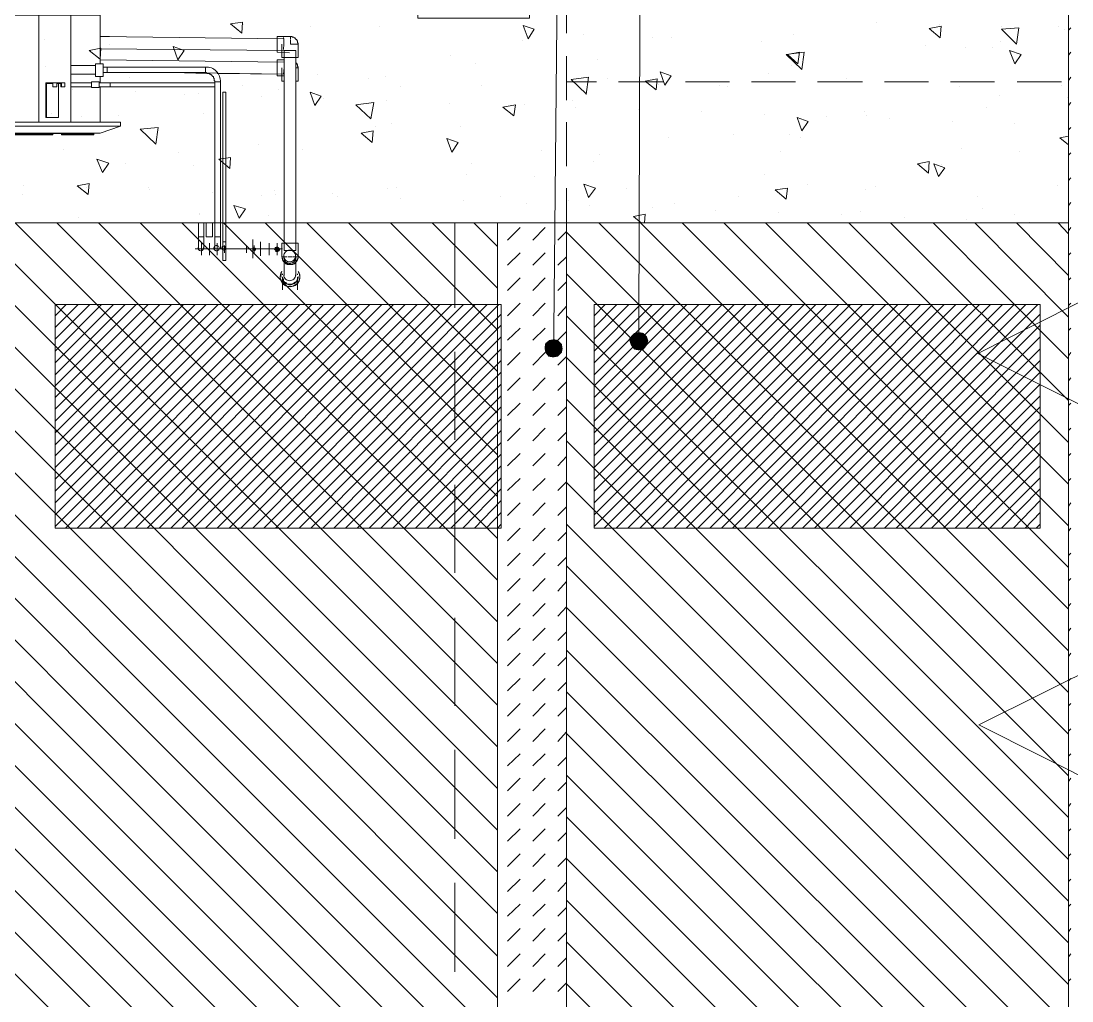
# Model space of a CAD drawing. Header units: millimetres. Extents: x -356862 to 418287, y 0 to 839748.
# Drawn here: x 349183 to 352011, y 784397 to 787034 of the extents above; entities that cross this region are included whole.
import ezdxf

# ---------------------------------------------------------------- set-up
doc = ezdxf.new("R2010")
doc.units = ezdxf.units.MM
doc.layers.add('PDF _Геометрия', color=7, linetype='Continuous', true_color=0xbababa)
doc.layers.add('PDF _Сплошная заливка', color=7, linetype='Continuous', true_color=0xf50000)

msp = doc.modelspace()

# ---------------------------------------------------------------- linework, layer by layer
at = {"layer": 'PDF _Геометрия', "color": 251, "lineweight": 20, "true_color": 0x545454}
for points in [[(350846.0026, 786196.353), (350846.0026, 786221.7562), (350854.4703, 788872.1594), (350947.6155, 788872.1594), (353801.2445, 788872.1594)], [(350617.3735, 786177.3006), (350617.3735, 786202.7038), (350638.5429, 788406.4336), (350547.5147, 788406.4336), (346159.1074, 788406.4336)]]:
    msp.add_lwpolyline(points, dxfattribs=at)
at = {"layer": 'PDF _Геометрия', "color": 7, "lineweight": 9}
for points in [[(341948.5227, 787267.5224), (341948.5227, 787449.5788), (341948.5227, 786490.607), (352001.8493, 786490.607), (352001.8493, 787449.5788), (352001.8493, 776246.7562)], [(350651.2445, 787000.7885), (350651.2445, 787119.3369)], [(350651.2445, 786820.849), (350651.2445, 786939.3974)], [(350651.2445, 786869.5385), (350731.688, 786869.5385)], [(350790.9622, 786869.5385), (350911.6276, 786869.5385)], [(350970.9018, 786869.5385), (351089.4501, 786869.5385)], [(351148.7243, 786869.5385), (351267.2727, 786869.5385)], [(351326.5469, 786869.5385), (351447.2122, 786869.5385)], [(351506.4864, 786869.5385), (351625.0348, 786869.5385)], [(351684.309, 786869.5385), (351802.8574, 786869.5385)], [(351864.2485, 786869.5385), (351982.7969, 786869.5385)], [(350651.2445, 786643.0264), (350651.2445, 786761.5748)], [(350651.2445, 786583.7522), (350651.2445, 786490.607), (350651.2445, 779367.1191)], [(350350.6397, 786490.607), (350350.6397, 786261.978)], [(350350.6397, 786143.4296), (350350.6397, 785906.3328)], [(350350.6397, 785785.6675), (350350.6397, 785548.5707)], [(350350.6397, 785427.9054), (350350.6397, 785190.8086)], [(350350.6397, 785072.2603), (350350.6397, 784833.0465)], [(350350.6397, 784714.4982), (350350.6397, 784475.2844)]]:
    msp.add_lwpolyline(points, dxfattribs=at)
at = {"layer": 'PDF _Геометрия', "color": 254, "lineweight": 5, "true_color": 0xdcdcdc}
for points in [[(352001.8493, 787449.5788), (352001.8493, 786490.607), (342060.7203, 786488.4901), (342060.7203, 787449.5788), (344249.6316, 787449.5788), (344249.6316, 787041.0103), (344550.2364, 787041.0103), (344550.2364, 787449.5788), (347251.4461, 787449.5788), (347251.4461, 787041.0103), (347549.934, 787041.0103), (347549.934, 787449.5788), (350251.1437, 787449.5788), (350251.1437, 787041.0103), (350551.7485, 787041.0103), (350551.7485, 787449.5788)], [(349747.313, 787026.1917), (349779.0671, 787030.4256), (349776.9501, 787000.7885)], [(350534.813, 787021.9578), (350564.4501, 787011.3732), (350547.5147, 786985.9699)], [(351627.1518, 787013.4901), (351658.9058, 787019.8409), (351656.7888, 786988.0869)], [(351868.4824, 787015.607), (351862.1316, 786971.1514), (351821.9098, 787011.3732)], [(349366.2647, 786954.2159), (349398.0187, 786960.5667), (349395.9018, 786930.9296)], [(349592.7768, 786964.8006), (349622.4138, 786954.2159), (349605.4784, 786928.8127)], [(351843.0792, 786954.2159), (351874.8332, 786943.6312), (351857.8977, 786918.228)], [(351290.559, 786949.982), (351284.2082, 786903.4094), (351241.8695, 786943.6312)], [(351246.1034, 786943.6312), (351277.8574, 786949.982), (351273.6235, 786918.228)], [(350862.938, 786871.6554), (350894.6921, 786878.0062), (350892.5751, 786848.3691)], [(350903.1598, 786897.0586), (350932.7969, 786886.474), (350915.8614, 786861.0707)], [(349961.1235, 786842.0183), (349990.7606, 786831.4336), (349973.8251, 786806.0304)], [(350132.5953, 786814.4982), (350124.1276, 786770.0425), (350083.9058, 786808.1474)], [(350479.7727, 786801.7965), (350513.6437, 786808.1474), (350509.4098, 786778.5103)], [(351271.5066, 786774.2764), (351301.1437, 786763.6917), (351284.2082, 786738.2885)], [(349552.555, 786746.7562), (349546.2042, 786702.3006), (349503.8655, 786742.5224)], [(350098.7243, 786731.9377), (350130.4784, 786738.2885), (350128.3614, 786706.5344)], [(350329.4703, 786717.1191), (350359.1074, 786706.5344), (350342.1719, 786681.1312)], [(349387.434, 786662.0788), (349419.188, 786651.4941), (349402.2526, 786626.0909)], [(349715.559, 786662.0788), (349747.313, 786666.3127), (349745.1961, 786636.6756)], [(351595.3977, 786649.3772), (351627.1518, 786655.728), (351625.0348, 786623.974)], [(351639.8534, 786649.3772), (351669.4905, 786638.7925), (351652.555, 786615.5062)], [(349334.5106, 786590.103), (349366.2647, 786596.4538), (349364.1477, 786566.8167)], [(350697.8171, 786594.3369), (350729.5711, 786583.7522), (350710.5187, 786558.349)], [(351212.2324, 786579.5183), (351246.1034, 786583.7522), (351241.8695, 786554.1151)], [(349755.7808, 786537.1796), (349787.5348, 786528.7119), (349770.5993, 786503.3086)]]:
    msp.add_lwpolyline(points, close=True, dxfattribs=at)
at = {"layer": 'PDF _Геометрия', "color": 252, "lineweight": 5, "true_color": 0x989898}
for points in [[(348555.4784, 786761.5748), (348555.4784, 787049.478), (348661.3251, 787049.478), (349230.7808, 787049.478), (349317.5751, 787049.478), (349395.9018, 787049.478), (349395.9018, 786918.228)], [(349230.7808, 787049.478), (349230.7808, 786761.5748)], [(349317.5751, 787049.478), (349317.5751, 786761.5748)], [(349891.2647, 786985.9699), (349395.9018, 786992.3207), (349421.305, 786992.3207)], [(349421.305, 786992.3207), (349421.305, 786992.3207)], [(349908.2001, 786983.853), (349908.2001, 786992.3207), (349872.2122, 786992.3207), (349872.2122, 786949.982), (349906.0832, 786947.8651)], [(349908.2001, 786992.3207), (349910.3171, 786992.3207), (349912.434, 786992.3207), (349912.434, 786990.2038), (349914.5509, 786990.2038), (349916.6679, 786990.2038), (349918.7848, 786988.0869), (349920.9018, 786988.0869), (349920.9018, 786985.9699), (349923.0187, 786985.9699), (349923.0187, 786983.853), (349925.1356, 786983.853), (349925.1356, 786981.7361), (349927.2526, 786979.6191), (349927.2526, 786977.5022), (349927.2526, 786975.3853), (349929.3695, 786973.2683), (349929.3695, 786971.1514), (349908.2001, 786971.1514), (349908.2001, 786981.7361)], [(349395.9018, 786958.4498), (349889.1477, 786954.2159)], [(349884.9138, 786971.1514), (349884.9138, 786935.1635), (349929.3695, 786935.1635), (349929.3695, 786971.1514), (349908.2001, 786971.1514)], [(349891.2647, 786954.2159), (349891.2647, 786416.5143)], [(349923.0187, 786416.5143), (349923.0187, 786954.2159)], [(349891.2647, 786922.4619), (349395.9018, 786928.8127)], [(349891.2647, 786928.8127), (349872.2122, 786928.8127), (349872.2122, 786886.474), (349891.2647, 786886.474)], [(349383.2001, 786913.9941), (349317.5751, 786913.9941)], [(349884.9138, 786907.6433), (349884.9138, 786871.6554), (349891.2647, 786871.6554)], [(349923.0187, 786920.3449), (349925.1356, 786920.3449), (349925.1356, 786918.228), (349927.2526, 786916.1111), (349927.2526, 786913.9941), (349927.2526, 786911.8772), (349929.3695, 786909.7603), (349929.3695, 786907.6433), (349923.0187, 786907.6433), (349929.3695, 786907.6433), (349929.3695, 786871.6554), (349923.0187, 786871.6554)], [(349317.5751, 786890.7078), (349383.2001, 786890.7078)], [(349704.9743, 786867.4215), (349395.9018, 786867.4215), (349395.9018, 786884.357)], [(349592.7768, 786894.9417), (349683.805, 786892.8248)], [(349711.3251, 786892.8248), (349889.1477, 786890.7078)], [(349292.1719, 786856.8369), (349292.1719, 786867.4215), (349300.6397, 786867.4215), (349300.6397, 786856.8369), (349292.1719, 786856.8369), (349290.055, 786856.8369), (349290.055, 786865.3046), (349283.7042, 786865.3046), (349279.4703, 786865.3046), (349283.7042, 786865.3046), (349283.7042, 786774.2764), (349251.9501, 786774.2764)], [(349268.8856, 786867.4215), (349279.4703, 786867.4215), (349279.4703, 786856.8369), (349268.8856, 786856.8369)], [(349268.8856, 786856.8369), (349268.8856, 786856.8369)], [(349279.4703, 786867.4215), (349283.7042, 786867.4215), (349292.1719, 786867.4215)], [(349281.5872, 786867.4215), (349281.5872, 786865.3046)], [(349372.6155, 786867.4215), (349317.5751, 786867.4215)], [(349317.5751, 786856.8369), (349372.6155, 786856.8369)], [(349393.7848, 786856.8369), (349423.4219, 786856.8369), (349423.4219, 786861.0707), (349423.4219, 786867.4215), (349393.7848, 786867.4215)], [(349395.9018, 786761.5748), (349395.9018, 786856.8369), (349704.9743, 786856.8369)], [(348500.438, 786750.9901), (348521.6074, 786750.9901), (349431.8897, 786750.9901), (349450.9421, 786750.9901), (349450.9421, 786761.5748), (349431.8897, 786761.5748), (348521.6074, 786761.5748), (348500.438, 786761.5748), (348500.438, 786750.9901), (348555.4784, 786731.9377), (348544.8937, 786736.1715)], [(348521.6074, 786750.9901), (348555.4784, 786750.9901), (349395.9018, 786750.9901), (349431.8897, 786750.9901)], [(349450.9421, 786750.9901), (349395.9018, 786731.9377), (349326.0429, 786731.9377), (348625.3372, 786731.9377), (348555.4784, 786731.9377), (348684.6114, 786729.8207), (348557.5953, 786731.9377)], [(349393.7848, 786731.9377), (349268.8856, 786729.8207), (349395.9018, 786731.9377), (349326.0429, 786731.9377), (348625.3372, 786731.9377), (348555.4784, 786731.9377)], [(349239.2485, 786729.8207), (349239.2485, 786727.7038)], [(349315.4582, 786729.8207), (349315.4582, 786727.7038)], [(349660.5187, 786490.607), (349660.5187, 786452.5022), (349668.9864, 786452.5022), (349675.3372, 786452.5022), (349675.3372, 786490.607)], [(349681.688, 786490.607), (349681.688, 786452.5022), (349690.1558, 786452.5022), (349698.6235, 786452.5022), (349698.6235, 786490.607)], [(349675.3372, 786420.7482), (349675.3372, 786422.8651), (349675.3372, 786424.982), (349675.3372, 786427.099), (349675.3372, 786429.2159), (349675.3372, 786431.3328), (349675.3372, 786433.4498), (349675.3372, 786435.5667), (349675.3372, 786437.6836), (349675.3372, 786439.8006), (349675.3372, 786441.9175), (349675.3372, 786444.0344), (349675.3372, 786446.1514), (349675.3372, 786448.2683), (349675.3372, 786450.3853), (349675.3372, 786452.5022), (349668.9864, 786452.5022), (349660.5187, 786452.5022), (349660.5187, 786450.3853), (349660.5187, 786448.2683), (349660.5187, 786446.1514), (349660.5187, 786444.0344), (349660.5187, 786441.9175), (349660.5187, 786439.8006), (349660.5187, 786437.6836), (349660.5187, 786435.5667), (349660.5187, 786433.4498), (349660.5187, 786431.3328), (349660.5187, 786429.2159), (349660.5187, 786427.099), (349660.5187, 786424.982), (349660.5187, 786422.8651), (349660.5187, 786420.7482)], [(349673.2203, 786420.7482), (349704.9743, 786420.7482), (349704.9743, 786422.8651), (349704.9743, 786424.982), (349704.9743, 786427.099), (349704.9743, 786429.2159), (349704.9743, 786431.3328), (349704.9743, 786433.4498), (349704.9743, 786435.5667), (349704.9743, 786437.6836), (349704.9743, 786439.8006), (349704.9743, 786441.9175), (349704.9743, 786444.0344), (349704.9743, 786446.1514), (349704.9743, 786448.2683), (349704.9743, 786450.3853), (349704.9743, 786452.5022), (349711.3251, 786452.5022), (349719.7929, 786452.5022), (349719.7929, 786450.3853), (349719.7929, 786448.2683), (349719.7929, 786446.1514), (349719.7929, 786444.0344), (349719.7929, 786441.9175), (349719.7929, 786439.8006), (349719.7929, 786437.6836), (349719.7929, 786435.5667), (349719.7929, 786433.4498), (349719.7929, 786431.3328), (349719.7929, 786429.2159), (349719.7929, 786427.099), (349719.7929, 786424.982), (349719.7929, 786422.8651), (349719.7929, 786420.7482)], [(349806.5872, 786395.3449), (349806.5872, 786446.1514)], [(349652.0509, 786420.7482), (349683.805, 786420.7482)], [(349668.9864, 786403.8127), (349668.9864, 786435.5667)], [(349668.9864, 786420.7482), (349831.9905, 786420.7482)], [(349690.1558, 786403.8127), (349690.1558, 786435.5667)], [(349696.5066, 786420.7482), (349728.2606, 786420.7482)], [(349711.3251, 786403.8127), (349711.3251, 786435.5667)], [(349808.7042, 786420.7482), (349846.809, 786420.7482)], [(349827.7566, 786401.6957), (349827.7566, 786439.8006)], [(349834.1074, 786420.7482), (349865.8614, 786420.7482)], [(349851.0429, 786403.8127), (349851.0429, 786435.5667)], [(349855.2768, 786420.7482), (349887.0308, 786420.7482)], [(349872.2122, 786403.8127), (349872.2122, 786435.5667)], [(349884.9138, 786399.5788), (349884.9138, 786399.5788)], [(349887.0308, 786393.228), (349887.0308, 786391.1111), (349889.1477, 786386.8772), (349893.3816, 786384.7603), (349895.4985, 786380.5264), (349899.7324, 786378.4094), (349903.9663, 786378.4094), (349908.2001, 786378.4094), (349910.3171, 786378.4094), (349914.5509, 786378.4094), (349918.7848, 786380.5264), (349920.9018, 786384.7603), (349925.1356, 786386.8772), (349927.2526, 786391.1111), (349927.2526, 786393.228)], [(349899.7324, 786399.5788), (349891.2647, 786399.5788), (349891.2647, 786395.3449), (349891.2647, 786348.7724)], [(349912.434, 786399.5788), (349908.2001, 786399.5788), (349901.8493, 786399.5788)], [(349923.0187, 786348.7724), (349923.0187, 786395.3449), (349923.0187, 786399.5788)], [(349929.3695, 786399.5788), (349929.3695, 786399.5788)], [(349880.68, 786344.5385), (349880.68, 786344.5385)], [(349882.7969, 786338.1877), (349882.7969, 786336.0707), (349884.9138, 786331.8369), (349887.0308, 786327.603), (349891.2647, 786325.4861), (349895.4985, 786321.2522), (349899.7324, 786319.1353), (349906.0832, 786319.1353), (349910.3171, 786319.1353), (349916.6679, 786321.2522), (349920.9018, 786323.3691), (349925.1356, 786325.4861), (349927.2526, 786329.7199), (349931.4864, 786333.9538), (349931.4864, 786338.1877)], [(349929.3695, 786344.5385), (349929.3695, 786346.6554), (349929.3695, 786342.4215), (349927.2526, 786338.1877), (349925.1356, 786333.9538), (349923.0187, 786329.7199), (349918.7848, 786327.603), (349914.5509, 786325.4861), (349912.434, 786325.4861), (349908.2001, 786323.3691), (349903.9663, 786325.4861), (349899.7324, 786325.4861), (349895.4985, 786327.603), (349891.2647, 786329.7199), (349889.1477, 786333.9538), (349887.0308, 786338.1877), (349887.0308, 786342.4215), (349884.9138, 786346.6554), (349884.9138, 786344.5385)], [(349884.9138, 786346.6554), (349884.9138, 786346.6554)], [(349887.0308, 786353.0062), (349887.0308, 786350.8893)], [(349887.0308, 786344.5385), (349887.0308, 786310.6675)], [(349923.0187, 786331.8369), (349925.1356, 786333.9538), (349925.1356, 786336.0707), (349927.2526, 786340.3046), (349927.2526, 786342.4215), (349927.2526, 786338.1877), (349925.1356, 786333.9538), (349923.0187, 786331.8369), (349918.7848, 786329.7199), (349916.6679, 786327.603), (349912.434, 786325.4861), (349908.2001, 786325.4861), (349906.0832, 786325.4861), (349901.8493, 786325.4861), (349897.6155, 786327.603), (349895.4985, 786329.7199), (349891.2647, 786331.8369), (349889.1477, 786333.9538), (349889.1477, 786338.1877), (349887.0308, 786342.4215), (349887.0308, 786340.3046), (349887.0308, 786336.0707), (349889.1477, 786331.8369), (349893.3816, 786329.7199), (349895.4985, 786327.603), (349899.7324, 786325.4861), (349903.9663, 786323.3691), (349908.2001, 786323.3691), (349910.3171, 786323.3691), (349914.5509, 786325.4861), (349918.7848, 786327.603), (349920.9018, 786329.7199), (349925.1356, 786331.8369), (349927.2526, 786336.0707), (349927.2526, 786340.3046), (349927.2526, 786336.0707), (349925.1356, 786331.8369), (349920.9018, 786329.7199), (349918.7848, 786327.603), (349914.5509, 786325.4861), (349910.3171, 786323.3691), (349908.2001, 786323.3691), (349903.9663, 786323.3691), (349899.7324, 786325.4861), (349895.4985, 786327.603), (349893.3816, 786329.7199), (349889.1477, 786331.8369), (349887.0308, 786336.0707), (349887.0308, 786340.3046), (349889.1477, 786338.1877), (349889.1477, 786336.0707)], [(349889.1477, 786333.9538), (349891.2647, 786331.8369), (349893.3816, 786331.8369)], [(349918.7848, 786327.603), (349920.9018, 786329.7199), (349920.9018, 786331.8369)], [(349927.2526, 786350.8893), (349927.2526, 786353.0062)], [(349927.2526, 786310.6675), (349927.2526, 786344.5385)], [(349929.3695, 786346.6554), (349929.3695, 786346.6554)], [(349933.6034, 786344.5385), (349933.6034, 786344.5385)], [(349893.3816, 786329.7199), (349895.4985, 786329.7199), (349897.6155, 786327.603), (349899.7324, 786325.4861), (349901.8493, 786325.4861), (349906.0832, 786325.4861), (349908.2001, 786325.4861), (349910.3171, 786325.4861), (349912.434, 786325.4861)], [(349914.5509, 786325.4861), (349914.5509, 786327.603), (349916.6679, 786327.603)]]:
    msp.add_lwpolyline(points, dxfattribs=at)
at = {"layer": 'PDF _Геометрия', "color": 254, "lineweight": 5, "true_color": 0xdcdcdc}
for points in [[(349781.184, 787024.0748), (349781.184, 787024.0748)], [(349963.2405, 787017.724), (349963.2405, 787017.724)], [(350147.4138, 787019.8409), (350147.4138, 787019.8409)], [(351485.3171, 787030.4256), (351485.3171, 787030.4256)], [(351654.6719, 787024.0748), (351654.6719, 787024.0748)], [(351821.9098, 787017.724), (351821.9098, 787017.724)], [(351974.3292, 787019.8409), (351974.3292, 787019.8409)], [(351991.2647, 787011.3732), (351991.2647, 787011.3732)], [(349245.5993, 786983.853), (349245.5993, 786983.853)], [(349889.1477, 786983.853), (349889.1477, 786983.853)], [(350697.8171, 786996.5546), (350697.8171, 786996.5546)], [(350881.9905, 786990.2038), (350881.9905, 786990.2038)], [(350934.9138, 786990.2038), (350934.9138, 786990.2038)], [(351263.0388, 786998.6715), (351263.0388, 786998.6715)], [(349421.305, 786971.1514), (349421.305, 786971.1514)], [(350532.6961, 786981.7361), (350532.6961, 786981.7361)], [(351176.2445, 786979.6191), (351176.2445, 786979.6191)], [(351616.5671, 786969.0344), (351616.5671, 786969.0344)], [(351724.5308, 786962.6836), (351724.5308, 786962.6836)], [(351798.6235, 786962.6836), (351798.6235, 786962.6836)], [(351819.7929, 786979.6191), (351819.7929, 786979.6191)], [(349618.18, 786949.982), (349618.18, 786949.982)], [(350340.055, 786941.5143), (350340.055, 786941.5143)], [(350733.805, 786928.8127), (350733.805, 786928.8127)], [(349247.7163, 786911.8772), (349247.7163, 786911.8772)], [(350405.68, 786920.3449), (350405.68, 786920.3449)], [(351256.688, 786913.9941), (351256.688, 786913.9941)], [(349474.2284, 786882.2401), (349474.2284, 786882.2401)], [(349980.1759, 786890.7078), (349980.1759, 786890.7078)], [(350117.7768, 786880.1232), (350117.7768, 786880.1232)], [(350164.3493, 786884.357), (350164.3493, 786884.357)], [(350704.1679, 786837.7844), (350663.9461, 786875.8893), (350710.5187, 786882.2401), (350704.1679, 786835.6675)], [(350761.3251, 786880.1232), (350761.3251, 786880.1232)], [(351195.2969, 786892.8248), (351195.2969, 786892.8248)], [(351404.8735, 786878.0062), (351404.8735, 786878.0062)], [(349321.809, 786850.4861), (349321.809, 786850.4861)], [(349491.1638, 786844.1353), (349491.1638, 786844.1353)], [(349779.0671, 786861.0707), (349779.0671, 786861.0707)], [(349876.4461, 786848.3691), (349876.4461, 786848.3691)], [(350204.5711, 786856.8369), (350204.5711, 786856.8369)], [(350422.6155, 786858.9538), (350422.6155, 786858.9538)], [(350898.9259, 786863.1877), (350898.9259, 786863.1877)], [(351064.0469, 786858.9538), (351064.0469, 786858.9538)], [(351083.0993, 786856.8369), (351083.0993, 786856.8369)], [(351707.5953, 786856.8369), (351707.5953, 786856.8369)], [(351982.7969, 786861.0707), (351982.7969, 786861.0707)], [(349622.4138, 786835.6675), (349622.4138, 786835.6675)], [(349660.5187, 786837.7844), (349660.5187, 786837.7844)], [(349829.8735, 786831.4336), (349829.8735, 786831.4336)], [(349997.1114, 786825.0828), (349997.1114, 786825.0828)], [(350166.4663, 786818.732), (350166.4663, 786818.732)], [(350666.063, 786820.849), (350666.063, 786820.849)], [(351815.559, 786833.5506), (351815.559, 786833.5506)], [(351999.7324, 786827.1998), (351999.7324, 786827.1998)], [(349264.6518, 786784.8611), (349264.6518, 786784.8611)], [(349675.3372, 786784.8611), (349675.3372, 786784.8611)], [(350335.8211, 786812.3812), (350335.8211, 786812.3812)], [(350505.1759, 786806.0304), (350505.1759, 786806.0304)], [(350539.0469, 786808.1474), (350539.0469, 786808.1474)], [(350674.5308, 786799.6796), (350674.5308, 786799.6796)], [(350843.8856, 786795.4457), (350843.8856, 786795.4457)], [(351013.2405, 786789.0949), (351013.2405, 786789.0949)], [(351453.563, 786791.2119), (351453.563, 786791.2119)], [(351781.688, 786799.6796), (351781.688, 786799.6796)], [(349347.2122, 786776.3933), (349347.2122, 786776.3933)], [(349446.7082, 786778.5103), (349446.7082, 786778.5103)], [(350181.2848, 786757.3409), (350181.2848, 786757.3409)], [(351182.5953, 786782.7441), (351182.5953, 786782.7441)], [(351351.9501, 786776.3933), (351351.9501, 786776.3933)], [(351457.7969, 786780.6272), (351457.7969, 786780.6272)], [(351521.305, 786770.0425), (351521.305, 786770.0425)], [(351688.5429, 786763.6917), (351688.5429, 786763.6917)], [(351857.8977, 786757.3409), (351857.8977, 786757.3409)], [(350136.8292, 786748.8732), (350136.8292, 786748.8732)], [(350365.4582, 786750.9901), (350365.4582, 786750.9901)], [(351100.0348, 786727.7038), (351100.0348, 786727.7038)], [(351252.4542, 786727.7038), (351252.4542, 786727.7038)], [(349823.5227, 786702.3006), (349823.5227, 786702.3006)], [(350924.3292, 786719.2361), (350924.3292, 786719.2361)], [(351282.0913, 786721.353), (351282.0913, 786721.353)], [(352001.8493, 786700.1836), (351978.563, 786719.2361), (352001.8493, 786723.4699)], [(349296.4058, 786687.482), (349296.4058, 786687.482)], [(349607.5953, 786679.0143), (349607.5953, 786679.0143)], [(349939.9542, 786687.482), (349939.9542, 786687.482)], [(350583.5026, 786685.3651), (350583.5026, 786685.3651)], [(350740.1558, 786674.7804), (350740.1558, 786674.7804)], [(351227.0509, 786683.2482), (351227.0509, 786683.2482)], [(351713.9461, 786691.7159), (351713.9461, 786691.7159)], [(351870.5993, 786683.2482), (351870.5993, 786683.2482)], [(349463.6437, 786651.4941), (349463.6437, 786651.4941)], [(349647.8171, 786645.1433), (349647.8171, 786645.1433)], [(350395.0953, 786649.3772), (350395.0953, 786649.3772)], [(350723.2203, 786655.728), (350723.2203, 786655.728)], [(351658.9058, 786647.2603), (351658.9058, 786647.2603)], [(350382.3937, 786621.857), (350382.3937, 786621.857)], [(350564.4501, 786615.5062), (350564.4501, 786615.5062)], [(351184.7122, 786619.7401), (351184.7122, 786619.7401)], [(349190.559, 786592.2199), (349190.559, 786592.2199)], [(351299.0268, 786594.3369), (351299.0268, 786594.3369)], [(351483.2001, 786587.9861), (351483.2001, 786587.9861)], [(351972.2122, 786590.103), (351972.2122, 786590.103)], [(349186.3251, 786566.8167), (349186.3251, 786566.8167)], [(349359.9138, 786585.8691), (349359.9138, 786585.8691)], [(349525.0348, 786585.8691), (349525.0348, 786585.8691)], [(349529.2687, 786579.5183), (349529.2687, 786579.5183)], [(349698.6235, 786573.1675), (349698.6235, 786573.1675)], [(349829.8735, 786564.6998), (349829.8735, 786564.6998)], [(349865.8614, 786577.4014), (349865.8614, 786577.4014)], [(349867.9784, 786566.8167), (349867.9784, 786566.8167)], [(350022.5147, 786568.9336), (350022.5147, 786568.9336)], [(350035.2163, 786560.4659), (350035.2163, 786560.4659)], [(350168.5832, 786583.7522), (350168.5832, 786583.7522)], [(350193.9864, 786585.8691), (350193.9864, 786585.8691)], [(350473.4219, 786562.5828), (350473.4219, 786562.5828)], [(350812.1316, 786583.7522), (350812.1316, 786583.7522)], [(351114.8534, 786562.5828), (351114.8534, 786562.5828)], [(351455.68, 786581.6353), (351455.68, 786581.6353)], [(351758.4018, 786560.4659), (351758.4018, 786560.4659)], [(350204.5711, 786556.232), (350204.5711, 786556.232)], [(350373.9259, 786549.8812), (350373.9259, 786549.8812)], [(350543.2808, 786543.5304), (350543.2808, 786543.5304)], [(350655.4784, 786549.8812), (350655.4784, 786549.8812)], [(350712.6356, 786537.1796), (350712.6356, 786537.1796)], [(350881.9905, 786530.8288), (350881.9905, 786530.8288)], [(350941.2647, 786541.4135), (350941.2647, 786541.4135)], [(349336.6276, 786505.4256), (349336.6276, 786505.4256)], [(349664.7526, 786516.0103), (349664.7526, 786516.0103)], [(349664.7526, 786513.8933), (349664.7526, 786513.8933)], [(349848.9259, 786509.6594), (349848.9259, 786509.6594)], [(350852.3534, 786490.607), (350831.184, 786507.5425), (350862.938, 786513.8933), (350860.8211, 786490.607)], [(351051.3453, 786524.478), (351051.3453, 786524.478)], [(351220.7001, 786518.1272), (351220.7001, 786518.1272)], [(351390.055, 786511.7764), (351390.055, 786511.7764)], [(351442.9784, 786520.2441), (351442.9784, 786520.2441)], [(351559.4098, 786505.4256), (351559.4098, 786505.4256)], [(351771.1034, 786528.7119), (351771.1034, 786528.7119)], [(351857.8977, 786513.8933), (351857.8977, 786513.8933)], [(351726.6477, 786499.0748), (351726.6477, 786499.0748)], [(351896.0026, 786492.724), (351896.0026, 786492.724)]]:
    msp.add_lwpolyline(points, dxfattribs=at)
at = {"layer": 'PDF _Геометрия', "lineweight": 18}
for points in [[(352001.8493, 787009.2562), (352008.2001, 787015.607)], [(352001.8493, 786941.5143), (352008.2001, 786949.982)], [(352001.8493, 786873.7724), (352008.2001, 786882.2401)], [(352001.8493, 786806.0304), (352008.2001, 786814.4982)], [(352001.8493, 786740.4054), (352008.2001, 786746.7562)], [(352001.8493, 786672.6635), (352008.2001, 786679.0143)], [(352001.8493, 786604.9215), (352008.2001, 786611.2724)], [(352001.8493, 786537.1796), (352008.2001, 786545.6474)], [(350492.4743, 786444.0344), (350526.3453, 786477.9054)], [(350560.2163, 786444.0344), (350594.0872, 786477.9054)], [(352001.8493, 786469.4377), (352008.2001, 786477.9054)], [(350627.9582, 786444.0344), (350651.2445, 786467.3207)], [(350492.4743, 786376.2925), (350526.3453, 786410.1635)], [(350560.2163, 786376.2925), (350594.0872, 786410.1635)], [(350627.9582, 786376.2925), (350651.2445, 786399.5788)], [(352001.8493, 786403.8127), (352008.2001, 786410.1635)], [(350492.4743, 786308.5506), (350526.3453, 786342.4215)], [(350560.2163, 786308.5506), (350594.0872, 786342.4215)], [(350627.9582, 786308.5506), (350651.2445, 786331.8369)], [(352001.8493, 786336.0707), (352008.2001, 786342.4215)], [(350492.4743, 786240.8086), (350526.3453, 786274.6796)], [(350560.2163, 786240.8086), (350594.0872, 786274.6796)], [(350627.9582, 786240.8086), (350651.2445, 786266.2119)], [(352001.8493, 786268.3288), (352008.2001, 786274.6796)], [(350492.4743, 786175.1836), (350526.3453, 786206.9377)], [(350560.2163, 786175.1836), (350594.0872, 786206.9377)], [(350627.9582, 786175.1836), (350651.2445, 786198.4699)], [(352001.8493, 786200.5869), (352008.2001, 786206.9377)], [(350492.4743, 786107.4417), (350526.3453, 786141.3127)], [(350560.2163, 786107.4417), (350594.0872, 786141.3127)], [(352001.8493, 786132.8449), (352008.2001, 786141.3127)], [(350627.9582, 786107.4417), (350651.2445, 786130.728)], [(350492.4743, 786039.6998), (350526.3453, 786073.5707)], [(350560.2163, 786039.6998), (350594.0872, 786073.5707)], [(350627.9582, 786039.6998), (350651.2445, 786062.9861)], [(352001.8493, 786065.103), (352008.2001, 786073.5707)], [(350492.4743, 785971.9578), (350526.3453, 786005.8288)], [(350560.2163, 785971.9578), (350594.0872, 786005.8288)], [(350627.9582, 785971.9578), (350651.2445, 785995.2441)], [(352001.8493, 785999.478), (352008.2001, 786005.8288)], [(350492.4743, 785904.2159), (350526.3453, 785938.0869)], [(350560.2163, 785904.2159), (350594.0872, 785938.0869)], [(352001.8493, 785931.7361), (352008.2001, 785938.0869)], [(350627.9582, 785904.2159), (350651.2445, 785927.5022)], [(350492.4743, 785836.474), (350526.3453, 785870.3449)], [(350560.2163, 785836.474), (350594.0872, 785870.3449)], [(350627.9582, 785836.474), (350651.2445, 785861.8772)], [(352001.8493, 785863.9941), (352008.2001, 785870.3449)], [(350492.4743, 785770.849), (350526.3453, 785802.603)], [(350560.2163, 785770.849), (350594.0872, 785802.603)], [(352001.8493, 785796.2522), (352008.2001, 785802.603)], [(350627.9582, 785770.849), (350651.2445, 785794.1353)], [(350492.4743, 785703.107), (350526.3453, 785736.978)], [(350560.2163, 785703.107), (350594.0872, 785736.978)], [(350627.9582, 785703.107), (350651.2445, 785726.3933)], [(352001.8493, 785728.5103), (352008.2001, 785736.978)], [(350492.4743, 785635.3651), (350526.3453, 785669.2361)], [(350560.2163, 785635.3651), (350594.0872, 785669.2361)], [(350627.9582, 785635.3651), (350651.2445, 785658.6514)], [(352001.8493, 785660.7683), (352008.2001, 785669.2361)], [(350492.4743, 785567.6232), (350526.3453, 785601.4941)], [(350560.2163, 785567.6232), (350594.0872, 785601.4941)], [(352001.8493, 785595.1433), (352008.2001, 785601.4941)], [(350627.9582, 785567.6232), (350651.2445, 785590.9094)], [(350492.4743, 785499.8812), (350526.3453, 785533.7522)], [(350560.2163, 785499.8812), (350594.0872, 785533.7522)], [(350627.9582, 785499.8812), (350651.2445, 785525.2844)], [(352001.8493, 785527.4014), (352008.2001, 785533.7522)], [(350492.4743, 785432.1393), (350526.3453, 785466.0103)], [(350560.2163, 785432.1393), (350594.0872, 785466.0103)], [(350627.9582, 785432.1393), (350651.2445, 785457.5425)], [(352001.8493, 785459.6594), (352008.2001, 785466.0103)], [(350492.4743, 785366.5143), (350526.3453, 785400.3853)], [(350560.2163, 785366.5143), (350594.0872, 785400.3853)], [(352001.8493, 785391.9175), (352008.2001, 785400.3853)], [(350627.9582, 785366.5143), (350651.2445, 785389.8006)], [(350492.4743, 785298.7724), (350526.3453, 785332.6433)], [(350560.2163, 785298.7724), (350594.0872, 785332.6433)], [(350627.9582, 785298.7724), (350651.2445, 785322.0586)], [(352001.8493, 785324.1756), (352008.2001, 785332.6433)], [(350492.4743, 785231.0304), (350526.3453, 785264.9014)], [(350560.2163, 785231.0304), (350594.0872, 785264.9014)], [(352001.8493, 785258.5506), (352008.2001, 785264.9014)], [(350627.9582, 785231.0304), (350651.2445, 785254.3167)], [(350492.4743, 785163.2885), (350526.3453, 785197.1594)], [(350560.2163, 785163.2885), (350594.0872, 785197.1594)], [(350627.9582, 785163.2885), (350651.2445, 785186.5748)], [(352001.8493, 785190.8086), (352008.2001, 785197.1594)], [(350492.4743, 785095.5465), (350526.3453, 785129.4175)], [(350560.2163, 785095.5465), (350594.0872, 785129.4175)], [(350627.9582, 785095.5465), (350651.2445, 785120.9498)], [(352001.8493, 785123.0667), (352008.2001, 785129.4175)], [(350492.4743, 785029.9215), (350526.3453, 785061.6756)], [(350560.2163, 785029.9215), (350594.0872, 785061.6756)], [(352001.8493, 785055.3248), (352008.2001, 785061.6756)], [(350627.9582, 785029.9215), (350651.2445, 785053.2078)], [(350492.4743, 784962.1796), (350526.3453, 784996.0506)], [(350560.2163, 784962.1796), (350594.0872, 784996.0506)], [(350627.9582, 784962.1796), (350651.2445, 784985.4659)], [(352001.8493, 784987.5828), (352008.2001, 784996.0506)], [(350492.4743, 784894.4377), (350526.3453, 784928.3086)], [(350560.2163, 784894.4377), (350594.0872, 784928.3086)], [(350627.9582, 784894.4377), (350651.2445, 784917.724)], [(352001.8493, 784919.8409), (352008.2001, 784928.3086)], [(350492.4743, 784826.6957), (350526.3453, 784860.5667)], [(350560.2163, 784826.6957), (350594.0872, 784860.5667)], [(350627.9582, 784826.6957), (350651.2445, 784849.982)], [(352001.8493, 784854.2159), (352008.2001, 784860.5667)], [(350492.4743, 784758.9538), (350526.3453, 784792.8248)], [(350560.2163, 784758.9538), (350594.0872, 784792.8248)], [(350627.9582, 784758.9538), (350651.2445, 784782.2401)], [(352001.8493, 784786.474), (352008.2001, 784792.8248)], [(350492.4743, 784691.2119), (350526.3453, 784725.0828)], [(350560.2163, 784691.2119), (350594.0872, 784725.0828)], [(352001.8493, 784718.732), (352008.2001, 784725.0828)], [(350627.9582, 784691.2119), (350651.2445, 784716.6151)], [(350492.4743, 784625.5869), (350526.3453, 784657.3409)], [(350560.2163, 784625.5869), (350594.0872, 784657.3409)], [(350627.9582, 784625.5869), (350651.2445, 784648.8732)], [(352001.8493, 784650.9901), (352008.2001, 784657.3409)], [(350492.4743, 784557.8449), (350526.3453, 784591.7159)], [(350560.2163, 784557.8449), (350594.0872, 784591.7159)], [(350627.9582, 784557.8449), (350651.2445, 784581.1312)], [(352001.8493, 784583.2482), (352008.2001, 784591.7159)], [(350492.4743, 784490.103), (350526.3453, 784523.974)], [(350560.2163, 784490.103), (350594.0872, 784523.974)], [(352001.8493, 784515.5062), (352008.2001, 784523.974)], [(350627.9582, 784490.103), (350651.2445, 784513.3893)], [(350492.4743, 784422.3611), (350526.3453, 784456.232)], [(350560.2163, 784422.3611), (350594.0872, 784456.232)], [(350627.9582, 784422.3611), (350651.2445, 784445.6474)], [(352001.8493, 784449.8812), (352008.2001, 784456.232)]]:
    msp.add_lwpolyline(points, dxfattribs=at)
at = {"layer": 'PDF _Геометрия', "color": 4, "lineweight": 5}
for points in [[(349891.2647, 786985.9699), (349395.9018, 786992.3207)], [(349395.9018, 786958.4498), (349889.1477, 786954.2159)], [(349592.7768, 786894.9417), (349889.1477, 786890.7078), (349891.2647, 786907.6433), (349891.2647, 786922.4619), (349395.9018, 786928.8127)], [(349702.8574, 786867.4215), (349395.9018, 786867.4215)], [(349395.9018, 786856.8369), (349702.8574, 786856.8369)], [(349906.0832, 786416.5143), (349891.2647, 786416.5143)], [(349923.0187, 786416.5143), (349908.2001, 786416.5143)], [(349923.0187, 786416.5143), (349923.0187, 786416.5143)], [(349891.2647, 786395.3449), (349891.2647, 786353.0062)], [(349923.0187, 786353.0062), (349923.0187, 786395.3449), (349923.0187, 786399.5788)]]:
    msp.add_lwpolyline(points, dxfattribs=at)
for points in [[(349923.0187, 786954.2159), (349908.2001, 786954.2159), (349891.2647, 786954.2159), (349891.2647, 786416.5143), (349908.2001, 786416.5143), (349923.0187, 786416.5143)], [(349734.6114, 786842.0183), (349730.3776, 786842.0183), (349726.1437, 786842.0183), (349726.1437, 786439.8006), (349730.3776, 786439.8006), (349734.6114, 786439.8006)]]:
    msp.add_lwpolyline(points, close=True, dxfattribs=at)
at = {"layer": 'PDF _Геометрия', "color": 252, "lineweight": 5, "true_color": 0x989898}
for points in [[(349383.2001, 786884.357), (349404.3695, 786884.357), (349404.3695, 786901.2925), (349404.3695, 786918.228), (349383.2001, 786918.228), (349383.2001, 786901.2925)], [(349414.9542, 786894.9417), (349404.3695, 786894.9417), (349679.5711, 786894.9417), (349679.5711, 786901.2925), (349679.5711, 786909.7603), (349404.3695, 786909.7603), (349414.9542, 786909.7603), (349414.9542, 786901.2925)], [(349372.6155, 786854.7199), (349393.7848, 786854.7199), (349393.7848, 786861.0707), (349393.7848, 786869.5385), (349372.6155, 786869.5385), (349372.6155, 786861.0707)], [(349704.9743, 786452.5022), (349711.3251, 786452.5022), (349719.7929, 786452.5022), (349719.7929, 786869.5385), (349711.3251, 786869.5385), (349704.9743, 786869.5385)], [(349268.8856, 786867.4215), (349249.8332, 786867.4215), (349249.8332, 786774.2764), (349251.9501, 786774.2764), (349251.9501, 786865.3046), (349268.8856, 786865.3046), (349268.8856, 786856.8369)], [(349734.6114, 786842.0183), (349730.3776, 786842.0183), (349726.1437, 786842.0183), (349726.1437, 786388.9941), (349730.3776, 786388.9941), (349734.6114, 786388.9941)], [(349268.8856, 786727.7038), (349239.2485, 786727.7038), (348714.2485, 786727.7038), (348684.6114, 786727.7038), (348684.6114, 786729.8207), (348714.2485, 786729.8207), (349239.2485, 786729.8207), (349268.8856, 786729.8207)], [(349292.1719, 786727.7038), (349292.1719, 786729.8207), (349315.4582, 786729.8207), (349378.9663, 786729.8207), (349378.9663, 786727.7038), (349315.4582, 786727.7038)], [(349929.3695, 786435.5667), (349908.2001, 786435.5667), (349884.9138, 786435.5667), (349884.9138, 786399.5788), (349887.0308, 786395.3449), (349887.0308, 786391.1111), (349889.1477, 786386.8772), (349891.2647, 786384.7603), (349895.4985, 786382.6433), (349899.7324, 786380.5264), (349903.9663, 786378.4094), (349908.2001, 786378.4094), (349910.3171, 786378.4094), (349914.5509, 786380.5264), (349918.7848, 786380.5264), (349920.9018, 786382.6433), (349923.0187, 786386.8772), (349925.1356, 786388.9941), (349927.2526, 786393.228), (349929.3695, 786395.3449), (349929.3695, 786399.5788)]]:
    msp.add_lwpolyline(points, close=True, dxfattribs=at)
at = {"layer": 'PDF _Геометрия', "color": 1, "lineweight": 5}
for points in [[(349404.3695, 786894.9417), (349679.5711, 786894.9417), (349679.5711, 786901.2925), (349679.5711, 786909.7603), (349404.3695, 786909.7603)], [(349721.9098, 786420.7482), (349740.9622, 786420.7482)], [(349730.3776, 786410.1635), (349730.3776, 786429.2159)], [(349779.0671, 786420.7482), (349798.1195, 786420.7482)], [(349789.6518, 786410.1635), (349789.6518, 786429.2159)], [(349802.3534, 786420.7482), (349821.4058, 786420.7482)], [(349810.8211, 786410.1635), (349810.8211, 786429.2159)]]:
    msp.add_lwpolyline(points, dxfattribs=at)
at = {"layer": 'PDF _Геометрия', "color": 252, "lineweight": 5, "true_color": 0x989898}
for points in [[(349679.5711, 786909.7603), (349679.5711, 786894.9417), (349681.688, 786894.9417), (349683.805, 786892.8248), (349685.9219, 786892.8248), (349688.0388, 786892.8248), (349690.1558, 786892.8248), (349690.1558, 786890.7078), (349692.2727, 786890.7078), (349694.3897, 786890.7078), (349694.3897, 786888.5909), (349696.5066, 786888.5909), (349696.5066, 786886.474), (349698.6235, 786886.474), (349698.6235, 786884.357), (349700.7405, 786884.357), (349700.7405, 786882.2401), (349700.7405, 786880.1232), (349702.8574, 786880.1232), (349702.8574, 786878.0062), (349702.8574, 786875.8893), (349702.8574, 786873.7724), (349704.9743, 786871.6554), (349704.9743, 786869.5385), (349719.7929, 786869.5385, 0.447110398)], [(349884.9138, 786359.357), (349882.7969, 786355.1232), (349882.7969, 786350.8893), (349880.68, 786344.5385, 0.96079968), (349933.6034, 786344.5385), (349933.6034, 786350.8893), (349931.4864, 786355.1232), (349929.3695, 786359.357, -1.833596739)]]:
    msp.add_lwpolyline(points, format="xyb", close=True, dxfattribs=at)
at = {"layer": 'PDF _Геометрия', "color": 1, "lineweight": 5}
for points in [[(349704.9743, 786452.5022), (349711.3251, 786452.5022), (349719.7929, 786452.5022), (349719.7929, 786869.5385), (349711.3251, 786869.5385), (349704.9743, 786869.5385)], [(352097.1114, 785969.8409), (352097.1114, 786310.6675), (351758.4018, 786139.1957)], [(352101.3453, 784968.5304), (352101.3453, 785309.357), (351760.5187, 785140.0022)]]:
    msp.add_lwpolyline(points, close=True, dxfattribs=at)
at = {"layer": 'PDF _Геометрия', "color": 7, "lineweight": 13}
msp.add_lwpolyline([(342062.8372, 786490.607), (350464.9542, 786490.607), (350464.9542, 782669.5385), (342062.8372, 782669.5385)], close=True, dxfattribs=at)
at = {"layer": 'PDF _Геометрия', "color": 161, "lineweight": 9, "true_color": 0x7f9fff}
for points in [[(350464.9542, 783171.2522), (347145.5993, 786490.607)], [(350464.9542, 783283.4498), (347257.7969, 786490.607)], [(350464.9542, 783395.6474), (347369.9945, 786490.607)], [(350464.9542, 783507.8449), (347482.1921, 786490.607)], [(350464.9542, 783620.0425), (347594.3897, 786490.607)], [(350464.9542, 783732.2401), (347706.5872, 786490.607)], [(350464.9542, 783844.4377), (347818.7848, 786490.607)], [(350464.9542, 783956.6353), (347930.9824, 786490.607)], [(350464.9542, 784068.8328), (348043.18, 786490.607)], [(350464.9542, 784181.0304), (348155.3776, 786490.607)], [(350464.9542, 784293.228), (348267.5751, 786490.607)], [(350464.9542, 784405.4256), (348379.7727, 786490.607)], [(350464.9542, 784517.6232), (348494.0872, 786490.607)], [(350464.9542, 784631.9377), (348606.2848, 786490.607)], [(350464.9542, 784744.1353), (348718.4824, 786490.607)], [(350464.9542, 784856.3328), (348830.68, 786490.607)], [(350464.9542, 784968.5304), (348942.8776, 786490.607)], [(350464.9542, 785080.728), (349055.0751, 786490.607)], [(350464.9542, 785192.9256), (349167.2727, 786490.607)], [(350464.9542, 785305.1232), (349279.4703, 786490.607)], [(350464.9542, 785417.3207), (349391.6679, 786490.607)], [(350464.9542, 785529.5183), (349503.8655, 786490.607)], [(350464.9542, 785641.7159), (349616.063, 786490.607)], [(350464.9542, 785753.9135), (349728.2606, 786490.607)], [(350464.9542, 785866.1111), (349840.4582, 786490.607)], [(350464.9542, 785978.3086), (349952.6558, 786490.607)], [(350464.9542, 786090.5062), (350064.8534, 786490.607)], [(350464.9542, 786202.7038), (350177.0509, 786490.607)], [(350464.9542, 786314.9014), (350289.2485, 786490.607)], [(350464.9542, 786427.099), (350401.4461, 786490.607)], [(352001.8493, 785226.7965), (350738.0388, 786490.607)], [(352001.8493, 785338.9941), (350850.2364, 786490.607)], [(352001.8493, 785451.1917), (350962.434, 786490.607)], [(352001.8493, 785563.3893), (351074.6316, 786490.607)], [(352001.8493, 785675.5869), (351186.8292, 786490.607)], [(352001.8493, 785787.7844), (351299.0268, 786490.607)], [(352001.8493, 785899.982), (351411.2243, 786490.607)], [(352001.8493, 786012.1796), (351523.4219, 786490.607)], [(352001.8493, 786124.3772), (351637.7364, 786490.607)], [(352001.8493, 786236.5748), (351749.934, 786490.607)], [(352001.8493, 786348.7724), (351862.1316, 786490.607)], [(352001.8493, 786460.9699), (351974.3292, 786490.607)], [(352001.8493, 785114.599), (350651.2445, 786465.2038)], [(352001.8493, 785002.4014), (350651.2445, 786353.0062)], [(352001.8493, 784890.2038), (350651.2445, 786240.8086)], [(352001.8493, 784778.0062), (350651.2445, 786128.6111)], [(352001.8493, 784665.8086), (350651.2445, 786016.4135)], [(352001.8493, 784553.6111), (350651.2445, 785904.2159)], [(352001.8493, 784441.4135), (350651.2445, 785792.0183)], [(352001.8493, 784329.2159), (350651.2445, 785679.8207)], [(352001.8493, 784217.0183), (350651.2445, 785567.6232)], [(352001.8493, 784104.8207), (350651.2445, 785455.4256)], [(352001.8493, 783992.6232), (350651.2445, 785341.1111)], [(352001.8493, 783880.4256), (350651.2445, 785228.9135)], [(352001.8493, 783768.228), (350651.2445, 785116.7159)], [(352001.8493, 783653.9135), (350651.2445, 785004.5183)], [(352001.8493, 783541.7159), (350651.2445, 784892.3207)], [(352001.8493, 783429.5183), (350651.2445, 784780.1232)], [(352001.8493, 783317.3207), (350651.2445, 784667.9256)], [(352001.8493, 783205.1232), (350651.2445, 784555.728)], [(352001.8493, 783092.9256), (350651.2445, 784443.5304)]]:
    msp.add_lwpolyline(points, dxfattribs=at)
at = {"layer": 'PDF _Геометрия', "color": 252, "lineweight": 5, "true_color": 0x989898}
for points in [[(349659.8175, 786424.3111, 0.483035267), (349667.0331, 786415.219, 0.483035264), (349674.2487, 786424.3111)], [(349702.1563, 786424.3111, 0.483035266), (349709.3718, 786415.219, 0.483035261), (349716.5874, 786424.3111)], [(349889.1477, 786399.5788), (349884.9138, 786399.5788, 0.953514097), (349929.3695, 786399.5788), (349925.1356, 786399.5788), (349914.5509, 786399.5788)], [(349890.3763, 786350.6502, 0.414213563), (349906.2533, 786334.7732, 0.414213781), (349922.1304, 786350.6502)]]:
    msp.add_lwpolyline(points, format="xyb", dxfattribs=at)
at = {"layer": 'PDF _Геометрия', "color": 5, "lineweight": 5}
for points in [[(349696.5066, 786420.7482), (349728.2606, 786420.7482)], [(349711.3251, 786403.8127), (349711.3251, 786435.5667)], [(349834.1074, 786420.7482), (349865.8614, 786420.7482)], [(349851.0429, 786403.8127), (349851.0429, 786435.5667)], [(349855.2768, 786420.7482), (349887.0308, 786420.7482)], [(349872.2122, 786403.8127), (349872.2122, 786435.5667)]]:
    msp.add_lwpolyline(points, dxfattribs=at)
at = {"layer": 'PDF _Геометрия', "color": 1, "lineweight": 5}
msp.add_lwpolyline([(349701.9626, 786422.6282, 1.000001235), (349716.7811, 786422.6282, 1.000001236)], format="xyb", close=True, dxfattribs=at)
at = {"layer": 'PDF _Геометрия', "color": 4, "lineweight": 5}
for points in [[(349723.1341, 786422.6282, 0.999999034), (349733.7188, 786422.6282, 0.999999043)], [(349922.1304, 786401.4567, 0.414214), (349906.2533, 786417.3337, 0.414214), (349890.3763, 786401.4567, 0.414213563), (349906.2533, 786385.5797, 0.414213781)]]:
    msp.add_lwpolyline(points, format="xyb", close=True, dxfattribs=at)
at = {"layer": 'PDF _Геометрия', "color": 161, "lineweight": 5, "true_color": 0xaaaaff}
for points in [[(349891.2647, 786416.5143), (349891.2647, 786416.5143)], [(349891.2647, 786399.5788), (349891.2647, 786395.3449), (349891.2647, 786397.4619), (349891.2647, 786395.3449), (349891.2647, 786393.228), (349891.2647, 786391.1111), (349893.3816, 786388.9941)]]:
    msp.add_lwpolyline(points, dxfattribs=at)
at = {"layer": 'PDF _Геометрия', "color": 4, "lineweight": 5}
for points in [[(349922.0801, 786395.9607, 0.019889159), (349922.1304, 786397.2228, 0.032847922), (349921.9936, 786399.3022, -0.02668372), (349922.1304, 786397.2228, -0.414213782), (349906.2533, 786381.3458, -0.414213562), (349890.3763, 786397.2228)], [(349900.1199, 786382.5784, 0.033720955), (349902.1436, 786381.8869, 0.065524413), (349906.2533, 786381.3458, 0.065504806), (349910.3602, 786381.8862, 0.170087482), (349919.0348, 786387.8041)]]:
    msp.add_lwpolyline(points, format="xyb", dxfattribs=at)
at = {"layer": 'PDF _Геометрия', "color": 254, "lineweight": 9, "true_color": 0xdcdcdc}
for points in [[(349872.2122, 786270.4457), (349275.2364, 785673.4699)], [(349840.4582, 786270.4457), (349275.2364, 785705.224)], [(349808.7042, 786270.4457), (349275.2364, 785736.978)], [(349776.9501, 786270.4457), (349275.2364, 785768.732)], [(349745.1961, 786270.4457), (349275.2364, 785800.4861)], [(349713.4421, 786270.4457), (349275.2364, 785832.2401)], [(349681.688, 786270.4457), (349275.2364, 785863.9941)], [(349652.0509, 786270.4457), (349275.2364, 785893.6312)], [(349620.2969, 786270.4457), (349275.2364, 785925.3853)], [(349588.5429, 786270.4457), (349275.2364, 785957.1393)], [(349556.7888, 786270.4457), (349275.2364, 785988.8933)], [(349525.0348, 786270.4457), (349275.2364, 786020.6474)], [(349493.2808, 786270.4457), (349275.2364, 786052.4014)], [(349463.6437, 786270.4457), (349275.2364, 786082.0385)], [(349431.8897, 786270.4457), (349275.2364, 786113.7925)], [(349400.1356, 786270.4457), (349275.2364, 786145.5465)], [(349368.3816, 786270.4457), (349275.2364, 786177.3006)], [(349336.6276, 786270.4457), (349275.2364, 786209.0546)], [(349304.8735, 786270.4457), (349275.2364, 786240.8086)], [(349901.8493, 786270.4457), (349302.7566, 785669.2361)], [(349933.6034, 786270.4457), (349334.5106, 785669.2361)], [(349965.3574, 786270.4457), (349366.2647, 785669.2361)], [(349997.1114, 786270.4457), (349395.9018, 785669.2361)], [(350028.8655, 786270.4457), (349427.6558, 785669.2361)], [(350060.6195, 786270.4457), (349459.4098, 785669.2361)], [(350092.3735, 786270.4457), (349491.1638, 785669.2361)], [(350122.0106, 786270.4457), (349522.9179, 785669.2361)], [(350153.7647, 786270.4457), (349554.6719, 785669.2361)], [(350185.5187, 786270.4457), (349586.4259, 785669.2361)], [(350217.2727, 786270.4457), (349616.063, 785669.2361)], [(350249.0268, 786270.4457), (349647.8171, 785669.2361)], [(350280.7808, 786270.4457), (349679.5711, 785669.2361)], [(350310.4179, 786270.4457), (349711.3251, 785669.2361)], [(350342.1719, 786270.4457), (349743.0792, 785669.2361)], [(350373.9259, 786270.4457), (349774.8332, 785669.2361)], [(350405.68, 786270.4457), (349806.5872, 785669.2361)], [(350437.434, 786270.4457), (349836.2243, 785669.2361)], [(350469.188, 786270.4457), (349867.9784, 785669.2361)], [(351322.313, 786270.4457), (350725.3372, 785673.4699)], [(351290.559, 786270.4457), (350725.3372, 785705.224)], [(351258.805, 786270.4457), (350725.3372, 785736.978)], [(351227.0509, 786270.4457), (350725.3372, 785768.732)], [(351195.2969, 786270.4457), (350725.3372, 785800.4861)], [(351163.5429, 786270.4457), (350725.3372, 785832.2401)], [(351133.9058, 786270.4457), (350725.3372, 785863.9941)], [(351102.1518, 786270.4457), (350725.3372, 785893.6312)], [(351070.3977, 786270.4457), (350725.3372, 785925.3853)], [(351038.6437, 786270.4457), (350725.3372, 785957.1393)], [(351006.8897, 786270.4457), (350725.3372, 785988.8933)], [(350975.1356, 786270.4457), (350725.3372, 786020.6474)], [(350943.3816, 786270.4457), (350725.3372, 786052.4014)], [(350913.7445, 786270.4457), (350725.3372, 786082.0385)], [(350881.9905, 786270.4457), (350725.3372, 786113.7925)], [(350850.2364, 786270.4457), (350725.3372, 786145.5465)], [(350818.4824, 786270.4457), (350725.3372, 786177.3006)], [(350786.7284, 786270.4457), (350725.3372, 786209.0546)], [(350754.9743, 786270.4457), (350725.3372, 786240.8086)], [(351351.9501, 786270.4457), (350752.8574, 785669.2361)], [(351383.7042, 786270.4457), (350784.6114, 785669.2361)], [(351415.4582, 786270.4457), (350816.3655, 785669.2361)], [(351447.2122, 786270.4457), (350848.1195, 785669.2361)], [(351478.9663, 786270.4457), (350877.7566, 785669.2361)], [(351510.7203, 786270.4457), (350909.5106, 785669.2361)], [(351542.4743, 786270.4457), (350941.2647, 785669.2361)], [(351572.1114, 786270.4457), (350973.0187, 785669.2361)], [(351603.8655, 786270.4457), (351004.7727, 785669.2361)], [(351635.6195, 786270.4457), (351036.5268, 785669.2361)], [(351667.3735, 786270.4457), (351068.2808, 785669.2361)], [(351699.1276, 786270.4457), (351097.9179, 785669.2361)], [(351730.8816, 786270.4457), (351129.6719, 785669.2361)], [(351762.6356, 786270.4457), (351161.4259, 785669.2361)], [(351792.2727, 786270.4457), (351193.18, 785669.2361)], [(351824.0268, 786270.4457), (351224.934, 785669.2361)], [(351855.7808, 786270.4457), (351256.688, 785669.2361)], [(351887.5348, 786270.4457), (351286.3251, 785669.2361)], [(351919.2888, 786270.4457), (351318.0792, 785669.2361)], [(350475.5388, 786245.0425), (349899.7324, 785669.2361)], [(351925.6397, 786245.0425), (351349.8332, 785669.2361)], [(350475.5388, 786215.4054), (349931.4864, 785669.2361)], [(351925.6397, 786215.4054), (351381.5872, 785669.2361)], [(350475.5388, 786183.6514), (349963.2405, 785669.2361)], [(351925.6397, 786183.6514), (351413.3413, 785669.2361)], [(350475.5388, 786151.8974), (349994.9945, 785669.2361)], [(351925.6397, 786151.8974), (351445.0953, 785669.2361)], [(350475.5388, 786120.1433), (350024.6316, 785669.2361)], [(351925.6397, 786120.1433), (351476.8493, 785669.2361)], [(350475.5388, 786088.3893), (350056.3856, 785669.2361)], [(351925.6397, 786088.3893), (351506.4864, 785669.2361)], [(350475.5388, 786056.6353), (350088.1397, 785669.2361)], [(351925.6397, 786056.6353), (351538.2405, 785669.2361)], [(350475.5388, 786024.8812), (350119.8937, 785669.2361)], [(351925.6397, 786024.8812), (351569.9945, 785669.2361)], [(350475.5388, 785995.2441), (350151.6477, 785669.2361)], [(351925.6397, 785995.2441), (351601.7485, 785669.2361)], [(350475.5388, 785963.4901), (350183.4018, 785669.2361)], [(351925.6397, 785963.4901), (351633.5026, 785669.2361)], [(350475.5388, 785931.7361), (350215.1558, 785669.2361)], [(351925.6397, 785931.7361), (351665.2566, 785669.2361)], [(350475.5388, 785899.982), (350244.7929, 785669.2361)], [(351925.6397, 785899.982), (351697.0106, 785669.2361)], [(350475.5388, 785868.228), (350276.5469, 785669.2361)], [(351925.6397, 785868.228), (351726.6477, 785669.2361)], [(350475.5388, 785836.474), (350308.3009, 785669.2361)], [(351925.6397, 785836.474), (351758.4018, 785669.2361)], [(350475.5388, 785804.7199), (350340.055, 785669.2361)], [(351925.6397, 785804.7199), (351790.1558, 785669.2361)], [(350475.5388, 785775.0828), (350371.809, 785669.2361)], [(351925.6397, 785775.0828), (351821.9098, 785669.2361)], [(350475.5388, 785743.3288), (350403.563, 785669.2361)], [(351925.6397, 785743.3288), (351853.6638, 785669.2361)], [(350475.5388, 785711.5748), (350435.3171, 785669.2361)], [(351925.6397, 785711.5748), (351885.4179, 785669.2361)], [(350475.5388, 785679.8207), (350464.9542, 785669.2361)], [(351925.6397, 785679.8207), (351915.055, 785669.2361)]]:
    msp.add_lwpolyline(points, dxfattribs=at)
at = {"layer": 'PDF _Геометрия', "color": 142, "lineweight": 9, "true_color": 0x008ab8}
for points in [[(350475.5388, 786270.4457), (349275.2364, 786270.4457), (349275.2364, 785669.2361), (350475.5388, 785669.2361)], [(351925.6397, 786270.4457), (350725.3372, 786270.4457), (350725.3372, 785669.2361), (351925.6397, 785669.2361)]]:
    msp.add_lwpolyline(points, close=True, dxfattribs=at)
at = {"layer": 'PDF _Геометрия', "color": 4, "lineweight": 5}
msp.add_arc((349906.2527, 786397.2221), 15.8761, 224.9996688, 234.7231029, dxfattribs=at)
for points in [[(349890.3763, 786973.0423), (349890.4644, 786981.811), (349890.0619, 786988.9241), (349889.4773, 786988.93)], [(349889.1584, 786957.1759), (349889.7429, 786957.1701), (349890.2882, 786964.2737), (349890.3763, 786973.0423)]]:
    msp.add_open_spline(points, degree=3, dxfattribs=at)
at = {"layer": 'PDF _Сплошная заливка', "color": 5, "transparency": 33554559}
for points in [[(349808.7042, 786424.982), (349815.055, 786422.8651), (349806.5872, 786422.8651)], [(349815.055, 786422.8651), (349806.5872, 786422.8651), (349815.055, 786420.7482)], [(349806.5872, 786422.8651), (349815.055, 786420.7482), (349806.5872, 786420.7482)], [(349806.5872, 786420.7482), (349806.5872, 786416.5143), (349815.055, 786416.5143)], [(349806.5872, 786420.7482), (349815.055, 786420.7482), (349815.055, 786416.5143)], [(349806.5872, 786416.5143), (349815.055, 786416.5143), (349810.8211, 786414.3974)], [(349865.8614, 786422.8651), (349880.68, 786418.6312), (349863.7445, 786418.6312)], [(349880.68, 786418.6312), (349863.7445, 786418.6312), (349878.563, 786414.3974)], [(349863.7445, 786418.6312), (349878.563, 786414.3974), (349867.9784, 786414.3974)], [(349872.2122, 786427.099), (349876.4461, 786424.982), (349865.8614, 786424.982)], [(349876.4461, 786424.982), (349865.8614, 786424.982), (349878.563, 786422.8651)], [(349865.8614, 786424.982), (349878.563, 786422.8651), (349865.8614, 786422.8651)], [(349878.563, 786422.8651), (349865.8614, 786422.8651), (349880.68, 786418.6312)], [(349867.9784, 786414.3974), (349867.9784, 786412.2804), (349874.3292, 786412.2804)], [(349867.9784, 786414.3974), (349878.563, 786414.3974), (349874.3292, 786412.2804)], [(349867.9784, 786412.2804), (349874.3292, 786412.2804), (349872.2122, 786412.2804)]]:
    msp.add_solid(points, dxfattribs=at)
at = {"layer": 'PDF _Сплошная заливка', "color": 251, "true_color": 0x545454, "transparency": 33554559}
for points in [[(350833.3009, 786194.2361), (350846.0026, 786173.0667), (350824.8332, 786185.7683)], [(350846.0026, 786196.353), (350833.3009, 786194.2361), (350846.0026, 786173.0667)], [(350846.0026, 786173.0667), (350858.7042, 786194.2361), (350846.0026, 786196.353)], [(350867.1719, 786185.7683), (350846.0026, 786173.0667), (350858.7042, 786194.2361)], [(350615.2566, 786154.0143), (350594.0872, 786166.7159), (350591.9703, 786154.0143)], [(350604.6719, 786175.1836), (350615.2566, 786154.0143), (350594.0872, 786166.7159)], [(350617.3735, 786177.3006), (350604.6719, 786175.1836), (350615.2566, 786154.0143)], [(350615.2566, 786154.0143), (350627.9582, 786175.1836), (350617.3735, 786177.3006)], [(350638.5429, 786164.599), (350615.2566, 786154.0143), (350627.9582, 786175.1836)], [(350640.6598, 786151.8974), (350638.5429, 786164.599), (350615.2566, 786154.0143)], [(350846.0026, 786173.0667), (350824.8332, 786185.7683), (350820.5993, 786173.0667)], [(350820.5993, 786173.0667), (350824.8332, 786160.3651), (350846.0026, 786173.0667)], [(350824.8332, 786160.3651), (350846.0026, 786173.0667), (350833.3009, 786149.7804)], [(350846.0026, 786173.0667), (350833.3009, 786149.7804), (350846.0026, 786147.6635)], [(350871.4058, 786173.0667), (350867.1719, 786185.7683), (350846.0026, 786173.0667)], [(350846.0026, 786147.6635), (350858.7042, 786149.7804), (350846.0026, 786173.0667)], [(350858.7042, 786149.7804), (350846.0026, 786173.0667), (350867.1719, 786160.3651)], [(350846.0026, 786173.0667), (350867.1719, 786160.3651), (350871.4058, 786173.0667)], [(350591.9703, 786154.0143), (350594.0872, 786141.3127), (350615.2566, 786154.0143)], [(350594.0872, 786141.3127), (350615.2566, 786154.0143), (350602.555, 786130.728)], [(350615.2566, 786154.0143), (350602.555, 786130.728), (350615.2566, 786128.6111)], [(350615.2566, 786128.6111), (350627.9582, 786130.728), (350615.2566, 786154.0143)], [(350627.9582, 786130.728), (350615.2566, 786154.0143), (350638.5429, 786141.3127)], [(350615.2566, 786154.0143), (350638.5429, 786141.3127), (350640.6598, 786151.8974)]]:
    msp.add_solid(points, dxfattribs=at)

doc.saveas('drawing.dxf')
